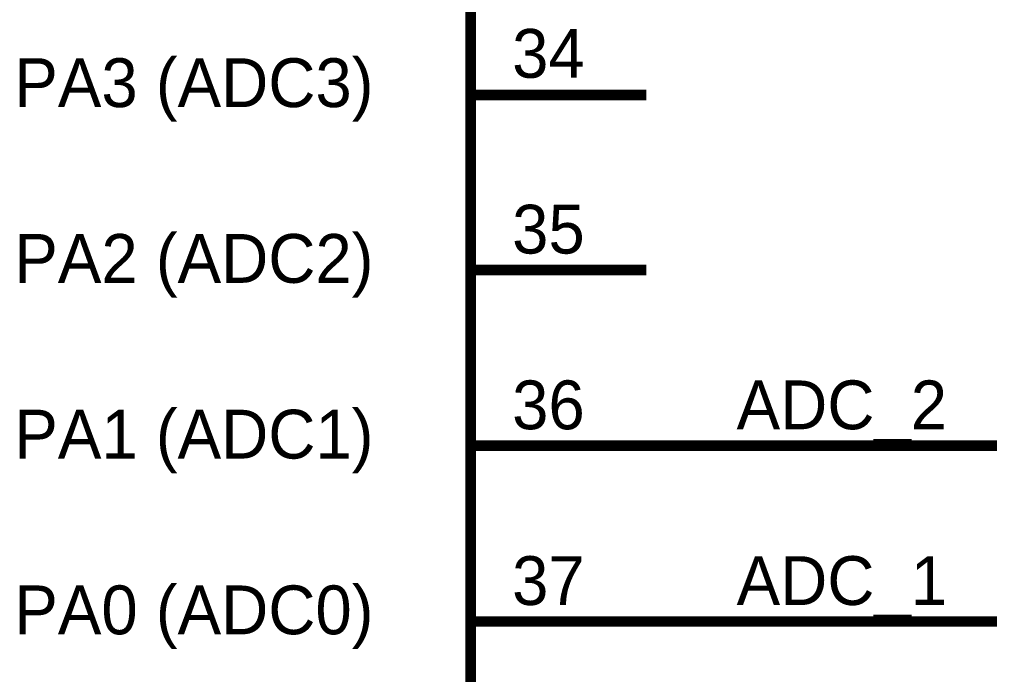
# Model space of a CAD drawing. Extents: x 0 to 594, y 0 to 420.
# Drawn here: x 319.66 to 347.63, y 275.99 to 294.63 of the extents above; entities that cross this region are included whole.
import ezdxf

# ---------------------------------------------------------------- set-up
doc = ezdxf.new("R2010")
doc.units = 0
doc.layers.add('SHEET', color=255, linetype='CONTINUOUS')

msp = doc.modelspace()

# ---------------------------------------------------------------- linework, layer by layer
at = {"layer": 'SHEET', "const_width": 0.3}
for points in [[(332.493, 382.493), (332.493, 277.493)], [(332.493, 292.485), (337.494, 292.485)], [(332.493, 287.499), (337.494, 287.499)], [(332.493, 282.496), (337.494, 282.496)], [(337.494, 282.496), (337.494, 282.496), (347.478, 282.496)], [(332.493, 277.493), (337.494, 277.493)], [(332.493, 277.493), (332.493, 257.497)], [(337.494, 277.493), (337.494, 277.493), (347.478, 277.493)]]:
    msp.add_lwpolyline(points, dxfattribs=at)

# ---------------------------------------------------------------- texts
at = {"layer": 'SHEET'}
for s, p in [('34', (333.674, 292.972)), ('PA3 (ADC3)', (319.504, 292.138)), ('35', (333.674, 287.968)), ('PA2 (ADC2)', (319.504, 287.134)), ('36', (333.674, 282.965)), ('ADC_2', (340.064, 282.965)), ('PA1 (ADC1)', (319.504, 282.131)), ('37', (333.674, 277.962)), ('ADC_1', (340.064, 277.962)), ('PA0 (ADC0)', (319.504, 277.128))]:
    msp.add_text(s, height=1.3898, dxfattribs=at).set_placement(p)

doc.saveas('drawing.dxf')
